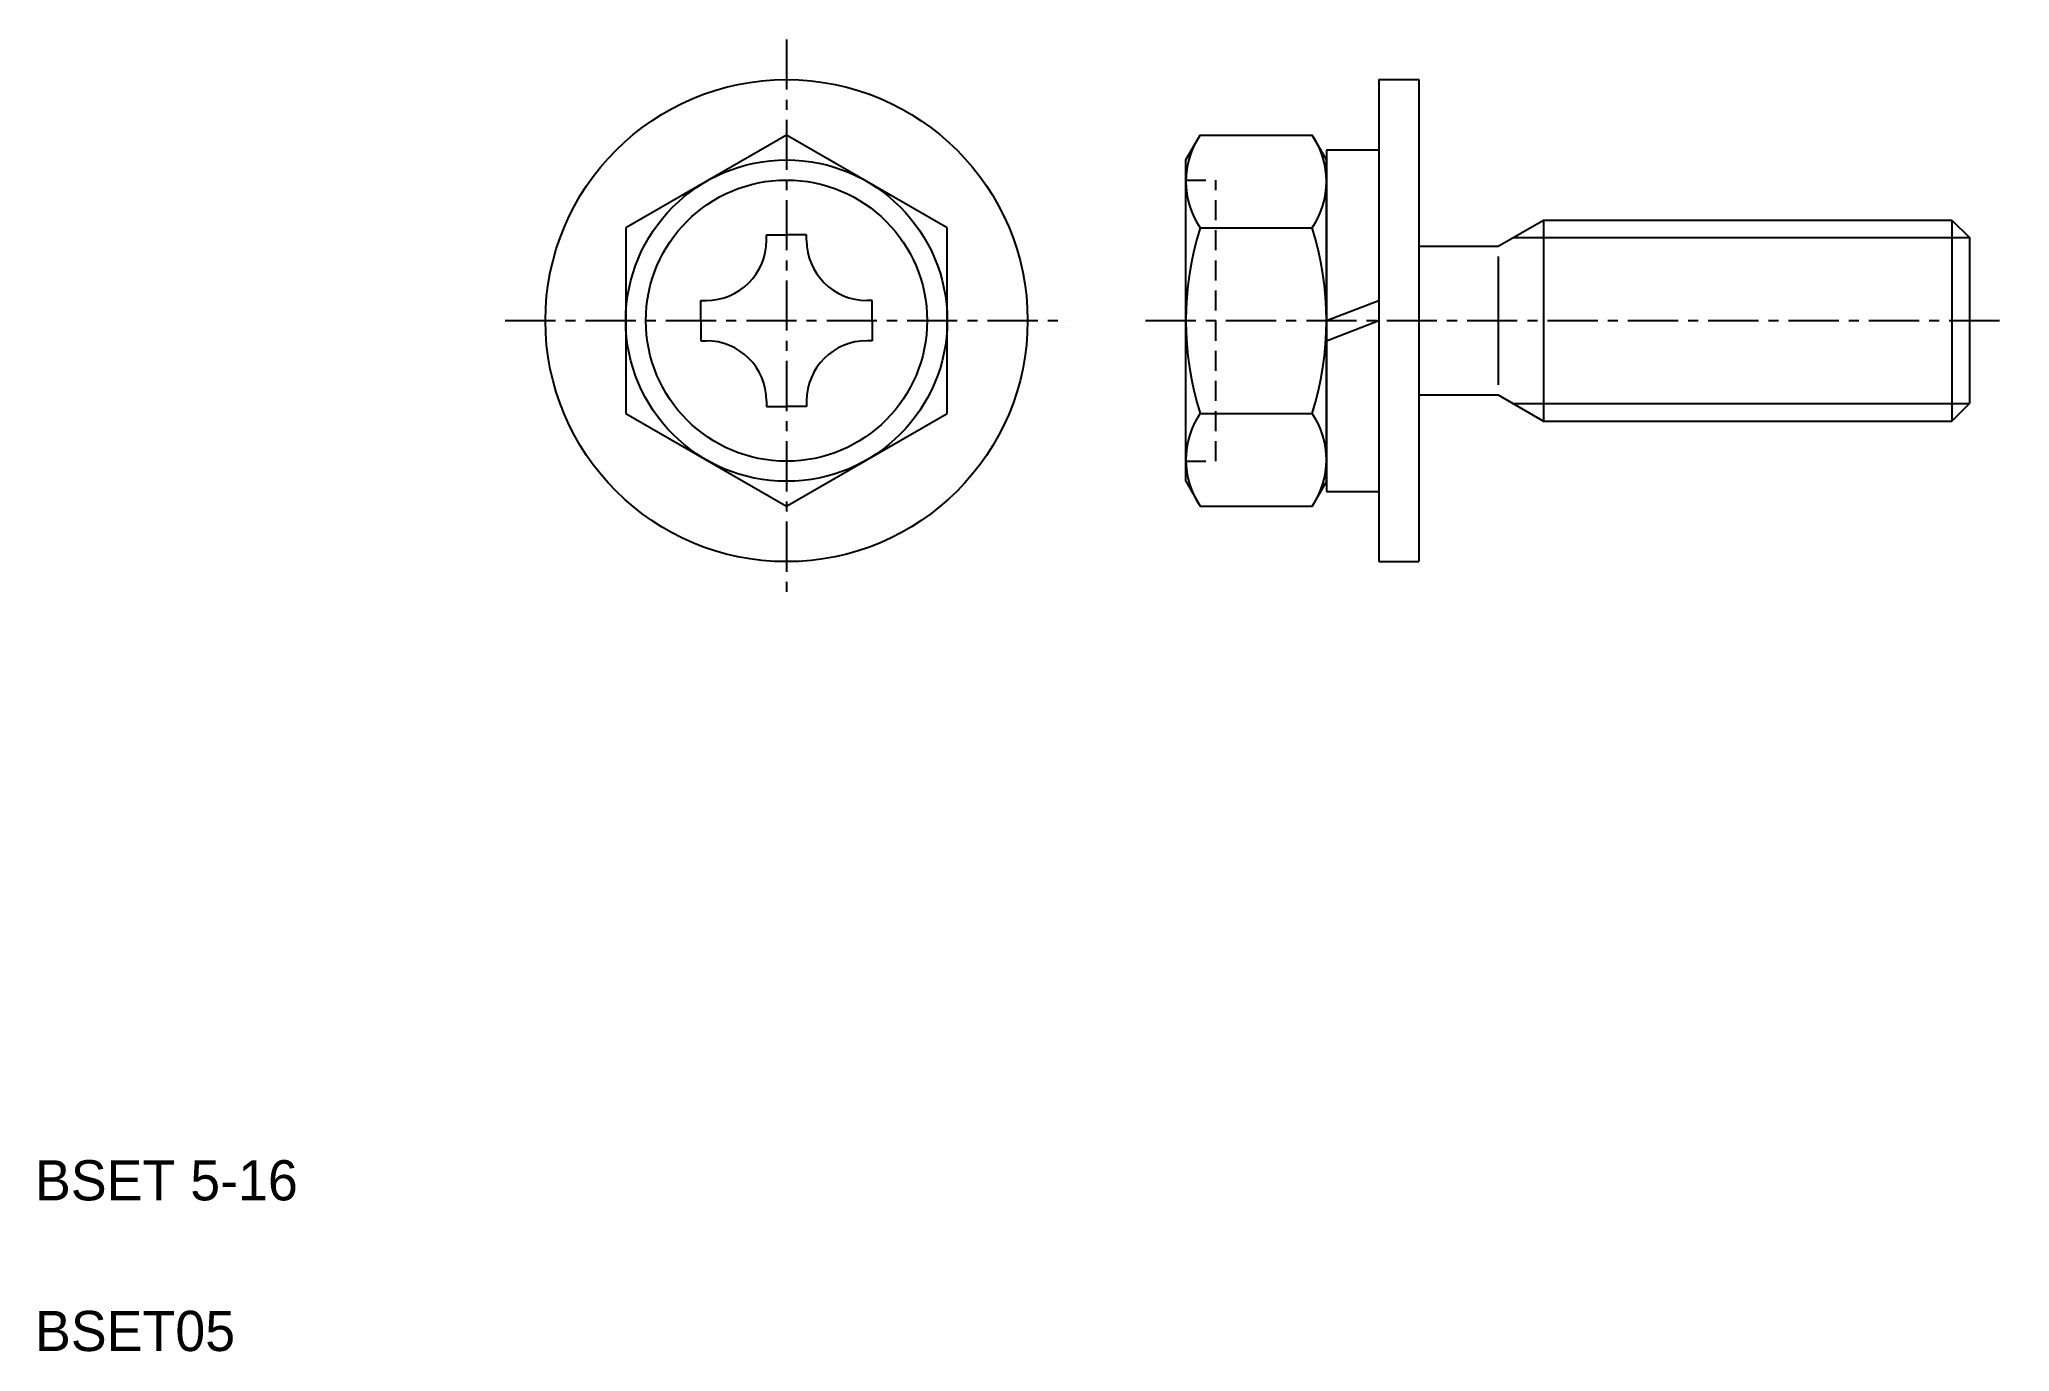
# Model space of a CAD drawing. Extents: x 2.6 to 51.6, y 2.5 to 35.1.
import ezdxf

# ---------------------------------------------------------------- set-up
doc = ezdxf.new("R2010")
doc.units = 0
doc.linetypes.add('CENTER', pattern=[2, 1.25, -0.25, 0.25, -0.25])
doc.linetypes.add('DASHED', pattern=[0.75, 0.5, -0.25])
doc.layers.get('0').update_dxf_attribs({"linetype": 'CONTINUOUS'})
doc.layers.add('CENTER', color=1, linetype='CENTER')

msp = doc.modelspace()

# ---------------------------------------------------------------- linework, layer by layer
at = {"color": 7, "linetype": 'CONTINUOUS'}
for p, q in [((35.938, 34.149), (35.938, 22.149)), ((35.938, 34.149), (36.938, 34.149)), ((36.938, 34.149), (36.938, 22.149)), ((21.202, 32.768), (17.202, 30.459)), ((25.202, 30.459), (21.202, 32.768)), ((31.138, 32.149), (31.496, 32.768)), ((31.496, 32.768), (34.281, 32.768)), ((34.638, 32.149), (34.281, 32.768)), ((34.638, 32.399), (34.638, 23.899)), ((34.638, 32.399), (35.938, 32.399)), ((31.138, 24.149), (31.138, 32.149)), ((34.638, 24.149), (34.638, 32.149)), ((34.638, 24.149), (34.638, 32.149)), ((17.202, 30.459), (17.202, 25.84)), ((25.202, 25.84), (25.202, 30.459)), ((31.496, 30.459), (34.281, 30.459)), ((38.913, 29.999), (40.038, 30.649)), ((40.038, 30.649), (50.205, 30.649)), ((40.038, 30.649), (40.038, 25.649)), ((40.038, 30.649), (40.038, 25.649)), ((50.205, 30.649), (50.205, 25.649)), ((50.205, 30.649), (50.638, 30.216)), ((20.702, 30.284), (21.202, 30.284)), ((20.702, 30.149), (20.702, 30.284)), ((21.702, 30.284), (21.202, 30.284)), ((21.702, 30.149), (21.702, 30.284)), ((36.938, 29.999), (38.913, 29.999)), ((50.638, 30.216), (50.638, 26.082)), ((38.913, 29.749), (38.913, 26.549)), ((19.067, 28.149), (19.067, 28.649)), ((19.067, 28.649), (19.202, 28.649)), ((23.337, 28.649), (23.202, 28.649)), ((23.337, 28.149), (23.337, 28.649)), ((34.638, 28.149), (35.938, 28.649)), ((19.067, 28.149), (19.067, 27.649)), ((23.337, 28.149), (23.337, 27.649)), ((34.638, 27.649), (35.938, 28.149)), ((19.067, 27.649), (19.202, 27.649)), ((23.337, 27.649), (23.202, 27.649)), ((20.702, 26.149), (20.702, 26.014)), ((20.702, 26.014), (21.202, 26.014)), ((21.702, 26.014), (21.202, 26.014)), ((21.702, 26.149), (21.702, 26.014)), ((36.938, 26.299), (38.913, 26.299)), ((38.913, 26.299), (40.038, 25.649)), ((50.205, 25.649), (50.638, 26.082)), ((17.202, 25.84), (21.202, 23.531)), ((21.202, 23.531), (25.202, 25.84)), ((31.496, 25.84), (34.281, 25.84)), ((40.038, 25.649), (50.205, 25.649)), ((31.138, 24.149), (31.496, 23.531)), ((34.638, 24.149), (34.281, 23.531)), ((34.638, 23.899), (35.938, 23.899)), ((34.963, 23.899), (34.963, 23.899)), ((35.288, 23.899), (35.289, 23.899)), ((31.496, 23.531), (34.281, 23.531)), ((35.938, 22.149), (36.938, 22.149))]:
    msp.add_line(p, q, dxfattribs=at)
at = {"color": 3, "linetype": 'DASHED'}
for p, q in [((31.138, 31.649), (31.888, 31.649)), ((31.888, 24.649), (31.888, 31.649)), ((31.138, 24.649), (31.888, 24.649))]:
    msp.add_line(p, q, dxfattribs=at)
at = {"color": 3, "linetype": 'CONTINUOUS'}
for p, q in [((39.288, 30.216), (50.638, 30.216)), ((39.288, 26.082), (50.638, 26.082))]:
    msp.add_line(p, q, dxfattribs=at)
at = {"color": 7, "linetype": 'CONTINUOUS'}
for radius in [6, 4, 3.5]:
    msp.add_circle((21.202, 28.149), radius, dxfattribs=at)
for centre, radius, start, end in [((33.183, 31.613), 2.045, 145.6158, 214.3841), ((32.594, 31.613), 2.045, 325.6159, 34.3842), ((38.781, 28.149), 7.643, 162.4121, 197.5879), ((26.996, 28.149), 7.643, 342.4121, 17.5879), ((19.202, 30.149), 1.5, 270, 0), ((23.202, 30.149), 1.5, 180, 270), ((19.202, 26.149), 1.5, 360, 90), ((23.202, 26.149), 1.5, 90, 180), ((33.183, 24.685), 2.045, 145.6159, 214.3842), ((32.594, 24.685), 2.045, 325.6158, 34.3841)]:
    msp.add_arc(centre, radius, start, end, dxfattribs=at)
at = {"layer": 'CENTER', "color": 1, "linetype": 'CENTER'}
for p, q in [((21.202, 35.149), (21.202, 21.149)), ((14.202, 28.149), (28.202, 28.149)), ((30.138, 28.149), (51.638, 28.149))]:
    msp.add_line(p, q, dxfattribs=at)

# ---------------------------------------------------------------- texts
at = {"color": 7, "linetype": 'CONTINUOUS'}
for s, p in [('BSET 5-16', (2.5, 6.25)), ('BSET05', (2.5, 2.5))]:
    msp.add_text(s, height=1, dxfattribs=at).set_placement(p)

doc.saveas('drawing.dxf')
